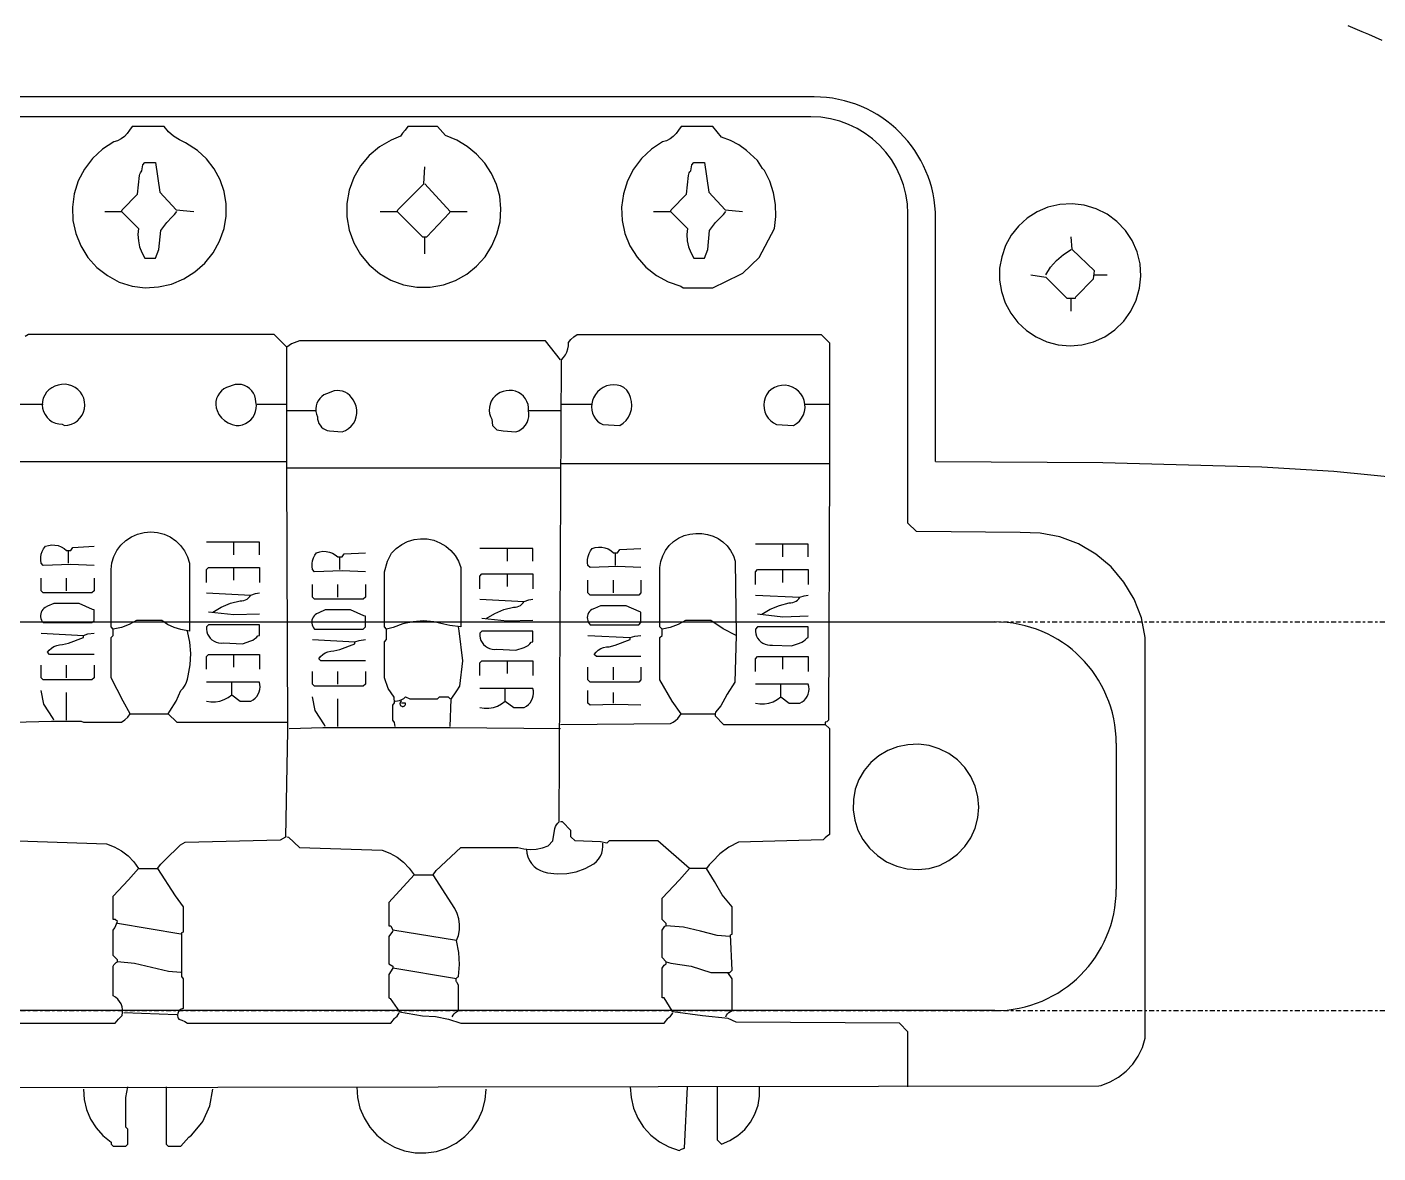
# Model space of a CAD drawing. Extents: x -68 to 722, y 3924 to 4942.
# Drawn here: x 135.1 to 190.8, y 4046 to 4092.4 of the extents above; entities that cross this region are included whole.
import ezdxf

# ---------------------------------------------------------------- set-up
doc = ezdxf.new("R2010")
doc.units = 0
doc.linetypes.add('$CONSTRUCTION', pattern=[0.3, 0.2, -0.05, 0, -0.05])
doc.layers.get('0').update_dxf_attribs({"linetype": 'CONTINUOUS'})
doc.layers.add('$CONSTRUCTION', color=254, linetype='$CONSTRUCTION')
doc.layers.add('Cavities', color=7, linetype='CONTINUOUS')

# ---------------------------------------------------------------- blocks, each defined once
blk = doc.blocks.new('*G0')
at = {"layer": 'Cavities', "color": 7, "linetype": 'CONTINUOUS'}
for p, q in [((103.993526, 4067.866978), (174.974624, 4067.866978)), ((98.993526, 4056.854237), (98.993526, 4062.866978)), ((179.974624, 4062.866978), (179.974624, 4056.854237)), ((174.974624, 4051.854237), (103.993526, 4051.854237))]:
    blk.add_line(p, q, dxfattribs=at)
for centre, start, end in [((103.993526, 4062.866978), 90, 180), ((174.974624, 4062.866978), 0, 90), ((103.993526, 4056.854237), 180, 270), ((174.974624, 4056.854237), -90, 0)]:
    blk.add_arc(centre, 5, start, end, dxfattribs=at)
blk = doc.blocks.new('*C1')
at = {"layer": 'Cavities', "color": 7, "linetype": 'CONTINUOUS'}
blk.add_lwpolyline([(190.935729, 4091.818814), (190.659564, 4091.936277), (190.382611, 4092.054522), (190.10408, 4092.174332), (189.823184, 4092.296488), (189.539132, 4092.421773)], dxfattribs=at)

msp = doc.modelspace()

# ---------------------------------------------------------------- linework, layer by layer
at = {"layer": '$CONSTRUCTION'}
for p, q in [((61.839016, 4067.866978), (321.378693, 4067.866978)), ((61.839016, 4051.854237), (321.378693, 4051.854237))]:
    msp.add_line(p, q, dxfattribs=at)
at = {"color": 7, "linetype": 'CONTINUOUS'}
for p, q in [((167.530796, 4089.490158), (101.53343, 4089.490158)), ((167.395662, 4088.672824), (101.59547, 4088.672824)), ((140.747033, 4088.26771), (139.437263, 4088.26771)), ((152.011059, 4088.26771), (150.788607, 4088.26771)), ((163.362403, 4088.26771), (162.052633, 4088.26771)), ((152.534967, 4084.775003), (153.233512, 4084.775003)), ((171.395662, 4071.939303), (171.395662, 4084.672824)), ((172.530796, 4074.471516), (172.530796, 4084.490158)), ((151.487151, 4083.028649), (151.487151, 4083.727191)), ((179.079649, 4082.155472), (179.603557, 4082.155472)), ((178.11915, 4080.671072), (178.11915, 4081.194978)), ((134.547453, 4076.829093), (135.769905, 4076.829093)), ((144.589026, 4076.829093), (145.811479, 4076.829093)), ((145.811479, 4076.56714), (147.033931, 4076.56714)), ((155.765734, 4076.56714), (157.075505, 4076.56714)), ((157.075505, 4076.829093), (158.385275, 4076.829093)), ((167.117078, 4076.829093), (168.164895, 4076.829093)), ((134.547453, 4074.471516), (145.811479, 4074.471516)), ((145.811479, 4074.209563), (157.075505, 4074.209563)), ((157.075505, 4074.384198), (168.164895, 4074.384198)), ((172.530796, 4074.471516), (179.428397, 4074.428381)), ((179.428397, 4074.428381), (185.98048, 4074.250165)), ((185.98048, 4074.250165), (188.944491, 4074.080856)), ((188.944491, 4074.080856), (196.635288, 4073.286702)), ((171.744934, 4071.590032), (171.395662, 4071.939303)), ((176.022644, 4071.547246), (171.744934, 4071.590032)), ((176.845167, 4071.526421), (176.022644, 4071.547246)), ((177.652598, 4071.3682), (176.845167, 4071.526421)), ((143.628528, 4070.629538), (143.628528, 4071.153444)), ((154.892554, 4070.367584), (154.892554, 4070.891491)), ((166.243898, 4070.54222), (166.243898, 4071.066126)), ((178.422148, 4071.077048), (177.652598, 4071.3682)), ((179.132101, 4070.661183), (178.422148, 4071.077048)), ((136.817722, 4070.280267), (136.817722, 4070.804173)), ((147.99443, 4070.018314), (147.99443, 4070.54222)), ((159.345774, 4070.192949), (159.345774, 4070.716855)), ((179.76242, 4070.132341), (179.132101, 4070.661183)), ((143.628528, 4069.581725), (143.628528, 4070.105631)), ((154.892554, 4069.319772), (154.892554, 4069.843678)), ((166.243898, 4069.494408), (166.243898, 4070.018314)), ((180.295316, 4069.505447), (179.76242, 4070.132341)), ((136.730404, 4069.145137), (136.730404, 4069.669043)), ((147.907112, 4068.883184), (147.907112, 4069.40709)), ((159.258456, 4069.057819), (159.258456, 4069.581725)), ((180.715751, 4068.798193), (180.295316, 4069.505447)), ((181.011858, 4068.030538), (180.715751, 4068.798193)), ((181.175281, 4067.224148), (181.011858, 4068.030538)), ((181.175281, 4050.721105), (181.175281, 4067.224148)), ((143.628528, 4066.0017), (143.628528, 4066.525606)), ((166.243898, 4065.914382), (166.243898, 4066.438289)), ((136.730404, 4065.565112), (136.730404, 4066.089018)), ((154.892554, 4065.739747), (154.892554, 4066.263653)), ((159.258456, 4065.477794), (159.258456, 4066.0017)), ((147.907112, 4065.303159), (147.907112, 4065.827065)), ((136.730404, 4063.818758), (136.730404, 4064.953888)), ((159.258456, 4064.517299), (159.258456, 4064.953888)), ((147.907112, 4063.556805), (147.907112, 4064.691935)), ((141.445577, 4054.999672), (138.826036, 4055.43626)), ((152.796921, 4054.737718), (150.17738, 4055.174307)), ((152.796921, 4053.166), (150.17738, 4053.602589)), ((141.270941, 4051.681599), (139.087991, 4051.768917)), ((180.881944, 4049.981377), (181.05644, 4050.340206)), ((181.05644, 4050.340206), (181.175281, 4050.721105)), ((180.655721, 4049.652696), (180.881944, 4049.981377)), ((180.069521, 4049.114536), (180.382866, 4049.361564)), ((180.382866, 4049.361564), (180.655721, 4049.652696)), ((126.164922, 4048.669139), (179.253848, 4048.755933)), ((179.253848, 4048.755933), (179.350335, 4048.77392)), ((179.350335, 4048.77392), (179.722741, 4048.917174)), ((179.722741, 4048.917174), (180.069521, 4049.114536))]:
    msp.add_line(p, q, dxfattribs=at)
for points in [[(139.437263, 4088.26771), (139.328115, 4088.114904), (139.230591, 4087.980025), (139.113293, 4087.861936), (138.979072, 4087.763508), (138.831187, 4087.68713), (138.67323, 4087.634657), (138.208643, 4087.335002), (137.802567, 4086.959855), (137.467122, 4086.520413), (137.21232, 4086.029793), (137.045767, 4085.502638), (136.972435, 4084.954683), (136.994511, 4084.402284), (137.111338, 4083.861929), (137.319428, 4083.349746), (137.612569, 4082.881024), (137.982013, 4082.469752), (138.416732, 4082.128207), (138.90375, 4081.866583), (139.428531, 4081.692688), (139.972104, 4081.631283), (140.51829, 4081.661678), (141.051694, 4081.783018), (141.557281, 4081.991881), (142.020802, 4082.282381), (142.429192, 4082.646331), (142.770941, 4083.073472), (143.036415, 4083.551765), (143.218133, 4084.06773), (143.302406, 4084.573653), (143.302725, 4085.086546), (143.219081, 4085.592574), (143.05373, 4086.078083), (142.811134, 4086.529977), (142.497838, 4086.936063), (142.122292, 4087.285386), (141.637677, 4087.604096), (141.379286, 4087.716533), (141.141093, 4087.867104), (140.928681, 4088.052277), (140.747033, 4088.26771)], [(150.788607, 4088.26771), (150.679459, 4088.114904), (150.572649, 4088.00186), (150.482994, 4087.874781), (150.107526, 4087.708877), (149.627091, 4087.432106), (149.201966, 4087.076173), (148.845049, 4086.651874), (148.567166, 4086.172083), (148.376748, 4085.651353), (148.279571, 4085.105482), (148.278583, 4084.55103), (148.373815, 4084.004817), (148.562376, 4083.483412), (148.838547, 4083.002633), (149.193951, 4082.577066), (149.617804, 4082.21962), (150.09725, 4081.941139), (150.617743, 4081.75007), (151.163494, 4081.652212), (151.717947, 4081.650531), (152.264281, 4081.745079), (152.758452, 4081.92661), (153.216522, 4082.186089), (153.626294, 4082.51661), (153.976859, 4082.909371), (154.258883, 4083.353915), (154.464856, 4083.838406), (154.589295, 4084.349944), (154.628886, 4084.874909), (154.582575, 4085.399324), (154.444517, 4085.882683), (154.235357, 4086.339792), (153.959849, 4086.760258), (153.624256, 4087.134523), (153.236209, 4087.454079), (152.804527, 4087.71166), (152.339026, 4087.901413), (152.011059, 4088.26771)], [(162.052633, 4088.26771), (161.943485, 4088.114904), (161.845961, 4087.980025), (161.728663, 4087.861936), (161.594442, 4087.763508), (161.446557, 4087.68713), (161.2886, 4087.634657), (160.826346, 4087.33358), (160.422555, 4086.95771), (160.089184, 4086.518177), (159.836104, 4086.027998), (159.670811, 4085.501688), (159.598198, 4084.954831), (159.620417, 4084.403623), (159.736808, 4083.864385), (159.943926, 4083.353086), (160.235637, 4082.884866), (160.603303, 4082.473591), (161.036036, 4082.13144), (161.521023, 4081.868544), (162.043901, 4081.692688), (162.139951, 4081.631566), (163.362403, 4081.631566), (164.488806, 4082.172936), (164.593587, 4082.225326), (165.26157, 4082.875843), (165.894626, 4084.076461), (165.952563, 4084.566436), (165.939026, 4085.059639), (165.854299, 4085.545698), (165.700166, 4086.014393), (165.479865, 4086.455868), (165.405645, 4086.53882), (165.196082, 4086.870627), (164.737662, 4087.285386), (164.423772, 4087.517144), (164.079295, 4087.700376), (163.711675, 4087.831122), (163.362403, 4088.26771)], [(139.000672, 4084.775003), (139.022502, 4084.840491), (139.656082, 4085.478347), (139.738161, 4086.255474), (139.751942, 4086.30799), (139.772896, 4086.358078), (139.800615, 4086.404762), (139.83456, 4086.447137), (139.873853, 4086.695992), (139.961171, 4086.78331), (140.397761, 4086.78331), (140.572397, 4085.560862), (141.249286, 4084.843023), (141.969486, 4084.775003)], [(150.352016, 4084.775003), (150.373846, 4084.840491), (151.44419, 4085.915546), (151.487151, 4086.608674)], [(161.616042, 4084.775003), (161.637872, 4084.840491), (162.271452, 4085.478347), (162.353531, 4086.255474), (162.367312, 4086.30799), (162.388266, 4086.358078), (162.415985, 4086.404762), (162.44993, 4086.447137), (162.489223, 4086.695992), (162.576541, 4086.78331), (163.013131, 4086.78331), (163.187767, 4085.560862), (163.864656, 4084.843023), (164.584856, 4084.775003)], [(149.653472, 4084.775003), (150.352016, 4084.775003), (151.399833, 4083.727191), (151.574469, 4083.727191), (152.513138, 4084.709515), (152.534967, 4084.775003), (151.487151, 4085.910133)], [(138.302128, 4084.775003), (139.000672, 4084.775003), (139.699217, 4084.076461), (139.674597, 4083.8216), (139.689285, 4083.565973), (139.742935, 4083.315609), (139.834281, 4083.076409), (139.961171, 4082.854014), (140.397761, 4082.854014), (140.529262, 4083.208087), (140.611341, 4083.985214), (140.856181, 4084.316585), (141.074476, 4084.534879), (141.182645, 4084.646811), (141.270941, 4084.775003)], [(160.917498, 4084.775003), (161.616042, 4084.775003), (162.314587, 4084.076461), (162.289967, 4083.8216), (162.304655, 4083.565973), (162.358305, 4083.315609), (162.449651, 4083.076409), (162.576541, 4082.854014), (163.013131, 4082.854014), (163.144632, 4083.208087), (163.226711, 4083.985214), (163.471551, 4084.316585), (163.689846, 4084.534879), (163.798015, 4084.646811), (163.886311, 4084.775003)], [(178.555741, 4079.273989), (179.04584, 4079.401624), (179.506643, 4079.611738), (179.924387, 4079.898056), (180.286594, 4080.252024), (180.582445, 4080.66307), (180.803103, 4081.118917), (180.941978, 4081.605949), (180.994921, 4082.109619), (180.960351, 4082.614883), (180.8393, 4083.106648), (180.635385, 4083.570227), (180.354696, 4083.991772), (180.005617, 4084.358693), (179.598574, 4084.66003), (179.145726, 4084.886782), (178.660599, 4085.032176), (178.157682, 4085.09187), (177.651999, 4085.064081), (177.158652, 4084.949638), (176.714348, 4084.757677), (176.307665, 4084.495258), (175.949678, 4084.169528), (175.650137, 4083.789357), (175.4172, 4083.3651), (175.257209, 4082.90831), (175.174523, 4082.431428), (175.171394, 4081.947441), (175.247905, 4081.469529), (175.401975, 4081.010708), (175.629406, 4080.583474), (175.924005, 4080.199462), (176.27775, 4079.869129), (176.681005, 4079.601473), (177.122789, 4079.403782), (177.591071, 4079.28144), (178.073097, 4079.237779), (178.555741, 4079.273989)], [(176.460108, 4082.155472), (177.071334, 4082.068155), (177.944514, 4081.194978), (178.293786, 4081.194978), (178.315616, 4081.260466), (179.044721, 4081.9983), (179.079649, 4082.330108), (178.161587, 4083.210357), (178.11915, 4083.727191)], [(177.071334, 4082.155472), (177.273618, 4082.471607), (177.519209, 4082.755411), (177.803015, 4083.001001), (178.11915, 4083.203284)], [(134.722089, 4058.84165), (138.381326, 4058.719929), (138.699341, 4058.600077), (138.996279, 4058.434772), (139.265687, 4058.227607), (139.501709, 4057.983085), (139.699217, 4057.70652), (140.485079, 4057.70652), (140.613421, 4057.881984), (140.768863, 4058.033961), (141.423748, 4058.688844), (141.621174, 4058.798951), (145.548564, 4058.884348), (145.76782, 4059.017158), (145.854265, 4063.381296), (145.811479, 4074.209563), (145.811479, 4074.471516), (145.811479, 4079.186671), (145.287571, 4079.710577), (135.158679, 4079.710577), (135.024601, 4079.620202)], [(145.811479, 4059.016285), (145.880897, 4058.994805), (146.335387, 4058.579697), (149.732146, 4058.458674), (150.050156, 4058.33845), (150.347108, 4058.172909), (150.616587, 4057.965629), (150.852772, 4057.721087), (151.050561, 4057.444567), (151.836423, 4057.444567), (151.964765, 4057.620031), (152.120207, 4057.772008), (152.163866, 4057.815667), (152.971557, 4058.579697), (155.329144, 4058.579697), (155.576425, 4058.518762), (155.829966, 4058.494728), (156.084291, 4058.508113), (156.333908, 4058.558629), (156.573426, 4058.645185), (156.771114, 4058.848723), (156.850224, 4059.360317), (156.878483, 4059.43765), (156.918939, 4059.509359), (156.970518, 4059.573535), (157.031846, 4059.628469), (157.119077, 4078.660669), (157.210778, 4078.755698), (157.286964, 4078.863566), (157.345861, 4078.981764), (157.386099, 4079.107544), (157.406743, 4079.23798), (157.407313, 4079.370038), (157.513975, 4079.4996), (157.636952, 4079.613792), (157.774049, 4079.710577), (167.815623, 4079.710577), (168.164895, 4079.361306), (168.164895, 4074.384198), (168.121236, 4063.819107), (168.055747, 4063.75327), (167.990259, 4063.73144), (167.990259, 4063.644123), (168.164895, 4063.469487), (168.164895, 4059.103603), (168.068819, 4059.041385), (167.980742, 4058.968281), (167.901893, 4058.885309), (164.411267, 4058.799039), (164.010115, 4058.591638), (163.649764, 4058.319451), (163.340574, 4057.990302), (163.209929, 4057.857366), (163.100449, 4057.70652), (162.401905, 4057.70652), (161.092134, 4058.84165), (159.08382, 4058.84165), (158.996502, 4058.754332), (158.731491, 4058.801571), (157.686731, 4058.84165), (157.512095, 4059.016285), (157.512095, 4059.278238), (157.162823, 4059.627509), (157.075505, 4059.627509)], [(157.075505, 4078.662765), (156.464279, 4079.448624), (146.335387, 4079.448624), (145.999213, 4079.322013), (145.811479, 4079.186671)], [(136.643086, 4075.955916), (136.788245, 4075.969622), (136.928921, 4076.007958), (137.060964, 4076.069796), (137.180481, 4076.153311), (137.283948, 4076.256042), (137.368316, 4076.374959), (137.431096, 4076.506556), (137.470437, 4076.646953), (137.485179, 4076.79201), (137.474888, 4076.937452), (137.439866, 4077.078988), (137.381148, 4077.212447), (137.300463, 4077.333893), (137.200191, 4077.439745), (137.083289, 4077.526882), (136.953202, 4077.592736), (136.813768, 4077.635364), (136.669096, 4077.65351), (136.523452, 4077.646639), (136.381132, 4077.614953), (136.246098, 4077.575437), (136.119931, 4077.513167), (136.006432, 4077.430019), (135.909021, 4077.328497), (135.830632, 4077.211661), (135.773627, 4077.08303), (135.739723, 4076.94648), (135.729943, 4076.806124), (135.744579, 4076.666191), (135.783192, 4076.530896), (135.844618, 4076.404317), (135.927007, 4076.290266), (136.027876, 4076.192179), (136.144187, 4076.113012), (136.272434, 4076.05515), (136.408756, 4076.020335), (136.549044, 4076.009617), (136.643086, 4075.955916)], [(143.715846, 4075.955916), (143.848902, 4075.960059), (143.979397, 4075.986363), (144.103666, 4076.034092), (144.218219, 4076.101904), (144.319839, 4076.187894), (144.405671, 4076.289647), (144.473304, 4076.404306), (144.520838, 4076.528649), (144.54694, 4076.659184), (144.550874, 4076.792245), (144.532532, 4076.924095), (144.520739, 4077.049558), (144.487591, 4077.171137), (144.43407, 4077.285223), (144.361765, 4077.388433), (144.272821, 4077.477703), (144.169877, 4077.550386), (144.055987, 4077.604324), (143.93453, 4077.637918), (143.809111, 4077.650171), (143.683449, 4077.640719), (143.561273, 4077.609843), (143.446208, 4077.558458), (143.325631, 4077.519277), (143.213572, 4077.459974), (143.113359, 4077.382311), (143.02797, 4077.288595), (142.95994, 4077.181609), (142.91129, 4077.064532), (142.883465, 4076.94084), (142.877291, 4076.814207), (142.892953, 4076.688395), (142.929984, 4076.56714), (143.011334, 4076.414497), (143.117068, 4076.277609), (143.244208, 4076.160334), (143.389171, 4076.065975), (143.547874, 4075.99719), (143.715846, 4075.955916)], [(159.52041, 4075.955916), (159.660198, 4076.049361), (159.781678, 4076.165617), (159.881173, 4076.301166), (159.955671, 4076.451906), (160.00292, 4076.613276), (160.021488, 4076.780392), (160.010815, 4076.948198), (159.971223, 4077.111614), (159.90391, 4077.265697), (159.810913, 4077.405784), (159.695046, 4077.527635), (159.559228, 4077.585479), (159.415829, 4077.620541), (159.268643, 4077.631891), (159.121564, 4077.619231), (158.978482, 4077.582894), (158.843185, 4077.523842), (158.71925, 4077.443638), (158.609957, 4077.344404), (158.518197, 4077.228764), (158.446398, 4077.099778), (158.396336, 4076.979354), (158.366236, 4076.85246), (158.356877, 4076.72238), (158.368502, 4076.592484), (158.400809, 4076.466134), (158.452962, 4076.3466), (158.523611, 4076.236978), (158.610927, 4076.140107), (158.712649, 4076.058492), (158.826144, 4075.994249), (159.52041, 4075.955916)], [(166.680488, 4075.955916), (166.809718, 4076.036457), (166.923065, 4076.138141), (167.017109, 4076.257902), (167.089016, 4076.392128), (167.136615, 4076.53677), (167.158472, 4076.687466), (167.153928, 4076.839671), (167.123118, 4076.988794), (167.066973, 4077.130338), (166.987186, 4077.260034), (166.886164, 4077.373971), (166.766952, 4077.468711), (166.633147, 4077.541398), (166.488784, 4077.589838), (166.338218, 4077.612573), (166.185988, 4077.608914), (166.036687, 4077.578974), (165.894818, 4077.523655), (165.764659, 4077.444625), (165.650136, 4077.344268), (165.567925, 4077.223245), (165.507126, 4077.090171), (165.469454, 4076.948799), (165.455971, 4076.803117), (165.467058, 4076.657233), (165.502402, 4076.515261), (165.561006, 4076.381206), (165.641217, 4076.258849), (165.740773, 4076.15164), (165.856866, 4076.062603), (165.986223, 4075.994249), (166.680488, 4075.955916)], [(148.081748, 4075.693963), (148.219046, 4075.748501), (148.344968, 4075.82576), (148.455788, 4075.923453), (148.548229, 4076.038691), (148.619556, 4076.168064), (148.667659, 4076.307747), (148.691115, 4076.453606), (148.689229, 4076.601327), (148.662059, 4076.74654), (148.610407, 4076.884949), (148.535801, 4077.01246), (148.475116, 4077.109823), (148.399447, 4077.196058), (148.310798, 4077.268883), (148.211514, 4077.326372), (148.104223, 4077.367002), (147.991764, 4077.3897), (147.877113, 4077.393863), (147.763303, 4077.379382), (147.653348, 4077.346641), (147.550156, 4077.296505), (147.440353, 4077.263704), (147.337401, 4077.213373), (147.244075, 4077.146869), (147.162892, 4077.065988), (147.096044, 4076.972909), (147.045331, 4076.870144), (147.012124, 4076.760464), (146.997316, 4076.646829), (147.001308, 4076.532302), (147.023991, 4076.419973), (147.064755, 4076.312871), (147.071041, 4076.220199), (147.092015, 4076.129713), (147.127141, 4076.043726), (147.175521, 4075.964435), (147.235919, 4075.893867), (147.30679, 4075.833826), (147.386324, 4075.785847), (147.472488, 4075.751155), (147.563079, 4075.730637), (148.081748, 4075.693963)], [(155.241826, 4075.693963), (155.358428, 4075.73768), (155.466084, 4075.800269), (155.561764, 4075.879971), (155.642778, 4075.974542), (155.706847, 4076.081323), (155.752169, 4076.19731), (155.777468, 4076.319241), (155.782032, 4076.443684), (155.765734, 4076.56714), (155.765106, 4076.696991), (155.742809, 4076.824914), (155.699471, 4076.947321), (155.636307, 4077.060775), (155.55509, 4077.162093), (155.458099, 4077.248432), (155.348056, 4077.317368), (155.228049, 4077.366967), (155.101447, 4077.395837), (154.971801, 4077.403168), (154.842751, 4077.388754), (154.717918, 4077.352999), (154.596461, 4077.308405), (154.484051, 4077.24434), (154.383784, 4077.162567), (154.298419, 4077.065338), (154.23031, 4076.955332), (154.181329, 4076.835577), (154.152828, 4076.709371), (154.14559, 4076.580189), (154.159814, 4076.451589), (154.19511, 4076.327112), (154.250505, 4076.210186), (154.281328, 4075.955916), (154.455964, 4075.781281), (154.723157, 4075.730637), (155.241826, 4075.693963)], [(139.349945, 4064.080711), (139.070527, 4064.595885), (138.564082, 4065.565112), (138.564082, 4067.224148), (138.6514, 4067.311465), (138.6514, 4067.573418), (138.564082, 4067.660736), (138.564082, 4070.018314), (138.60025, 4070.293162), (138.682365, 4070.55794), (138.808063, 4070.805023), (138.973724, 4071.027299), (139.174581, 4071.218367), (139.404849, 4071.372726), (139.657899, 4071.485934), (139.926446, 4071.55473), (140.202759, 4071.577133), (140.478882, 4071.5525), (140.746865, 4071.481538), (140.998993, 4071.366291), (141.228007, 4071.210078), (141.427314, 4071.017394), (141.591176, 4070.793789), (141.714875, 4070.545699), (141.794849, 4070.280267), (141.794849, 4067.486101), (141.436846, 4067.547223), (141.158304, 4067.629021), (140.896909, 4067.755312), (140.659715, 4067.922689), (139.611899, 4067.922689), (139.312505, 4067.753701), (138.98941, 4067.636213), (138.6514, 4067.573418)], [(162.052633, 4064.080711), (161.685897, 4064.595885), (161.179452, 4065.477794), (161.179452, 4067.224148), (161.26677, 4067.311465), (161.26677, 4067.573418), (161.179452, 4067.660736), (161.179452, 4070.105631), (161.214886, 4070.35249), (161.291166, 4070.589927), (161.406136, 4070.811234), (161.556549, 4071.010158), (161.738155, 4071.181081), (161.945823, 4071.319172), (162.173686, 4071.42053), (162.415307, 4071.482293), (162.663859, 4071.502714), (162.902358, 4071.505715), (163.138416, 4071.471552), (163.366278, 4071.401057), (163.580388, 4071.29595), (163.775526, 4071.158794), (163.946933, 4070.992932), (164.09043, 4070.802409), (164.202518, 4070.59187), (164.280465, 4070.366449), (164.322901, 4067.311465), (164.261779, 4065.381745), (163.9518, 4064.8884), (163.851384, 4064.709398), (163.685918, 4064.411309), (163.471551, 4064.146199), (163.449721, 4064.080711)], [(137.865538, 4070.192949), (136.908358, 4070.232679), (135.769905, 4070.192949), (135.682587, 4070.280267), (135.667362, 4070.403217), (135.670343, 4070.527071), (135.691467, 4070.649147), (135.730276, 4070.766802), (135.78593, 4070.877487), (135.857223, 4070.978808), (135.98569, 4071.01872), (136.11899, 4071.036828), (136.253448, 4071.032634), (136.38536, 4071.006251), (136.511089, 4070.958409), (136.62717, 4070.890425), (136.730404, 4070.804173), (136.90504, 4070.804173), (136.996724, 4070.935586), (137.865538, 4070.978808)], [(144.676344, 4070.629538), (144.676344, 4071.153444), (142.493394, 4071.153444)], [(150.264698, 4063.556805), (150.238503, 4063.722708), (150.17738, 4063.818758), (150.17738, 4064.429982), (150.247235, 4064.526031), (150.229771, 4064.761789), (149.985281, 4065.119791), (149.828108, 4065.565112), (149.828108, 4067.049512), (149.915426, 4067.13683), (149.915426, 4067.573418), (149.828108, 4067.660736), (149.828108, 4069.930996), (149.949044, 4070.360861), (150.12499, 4070.699392), (150.316675, 4070.895505), (150.538304, 4071.057011), (150.783706, 4071.179411), (151.046046, 4071.259296), (151.318018, 4071.294441), (151.592048, 4071.283868), (151.860503, 4071.227872), (152.115908, 4071.128011), (152.351149, 4070.987067), (152.559676, 4070.808964), (152.73568, 4070.598664), (152.874261, 4070.362023), (152.971557, 4070.105631), (152.971557, 4067.660736), (152.527283, 4067.717231), (152.280697, 4067.778877), (151.861855, 4067.872905), (151.433793, 4067.905043), (151.005607, 4067.874606), (150.586394, 4067.782242), (150.185064, 4067.629913), (149.915426, 4067.573418)], [(155.94037, 4070.367584), (155.94037, 4070.891491), (153.75742, 4070.891491)], [(160.39359, 4070.105631), (159.43641, 4070.145361), (158.297957, 4070.105631), (158.210639, 4070.192949), (158.195414, 4070.3159), (158.198395, 4070.439754), (158.219519, 4070.561829), (158.258328, 4070.679484), (158.313982, 4070.79017), (158.385275, 4070.891491), (158.513742, 4070.931403), (158.647042, 4070.949511), (158.7815, 4070.945316), (158.913412, 4070.918934), (159.039141, 4070.871091), (159.155222, 4070.803107), (159.258456, 4070.716855), (159.433092, 4070.716855), (159.524776, 4070.848268), (160.39359, 4070.891491)], [(167.291715, 4070.54222), (167.291715, 4071.066126), (165.108764, 4071.066126)], [(149.042246, 4069.930996), (148.085066, 4069.970726), (146.946613, 4069.930996), (146.859295, 4070.018314), (146.84407, 4070.141264), (146.847051, 4070.265118), (146.868175, 4070.387194), (146.906984, 4070.504848), (146.962638, 4070.615534), (147.033931, 4070.716855), (147.162398, 4070.756767), (147.295698, 4070.774875), (147.430156, 4070.770681), (147.562068, 4070.744298), (147.687797, 4070.696456), (147.803878, 4070.628472), (147.907112, 4070.54222), (148.081748, 4070.54222), (148.173432, 4070.673633), (149.042246, 4070.716855)], [(142.493394, 4069.494408), (142.493394, 4070.018314), (142.580712, 4070.105631), (144.676344, 4070.105631), (144.676344, 4069.494408)], [(153.75742, 4069.232455), (153.75742, 4069.756361), (153.844738, 4069.843678), (155.94037, 4069.843678), (155.94037, 4069.232455)], [(165.108764, 4069.40709), (165.108764, 4069.930996), (165.196082, 4070.018314), (167.291715, 4070.018314), (167.291715, 4069.40709)], [(137.865538, 4069.669043), (137.865538, 4069.145137), (137.77822, 4069.057819), (135.769905, 4069.057819), (135.682587, 4069.145137), (135.682587, 4069.669043)], [(149.042246, 4069.40709), (149.042246, 4068.883184), (148.954928, 4068.795866), (146.946613, 4068.795866), (146.859295, 4068.883184), (146.859295, 4069.40709)], [(160.39359, 4069.581725), (160.39359, 4069.057819), (160.306272, 4068.970501), (158.297957, 4068.970501), (158.210639, 4069.057819), (158.210639, 4069.581725)], [(137.77822, 4067.835372), (137.865538, 4067.922689), (137.865538, 4068.359278), (137.80005, 4068.381107), (137.254312, 4068.621231), (136.206495, 4068.621231), (135.953273, 4068.507718), (135.848492, 4068.464059), (135.795875, 4068.42461), (135.750245, 4068.377254), (135.712775, 4068.32321), (135.684432, 4068.263869), (135.665944, 4068.200759), (135.657787, 4068.135505), (135.660171, 4068.069785), (135.673036, 4068.005293), (135.696049, 4067.943689), (135.728618, 4067.886558), (135.769905, 4067.835372), (137.77822, 4067.835372)], [(142.493394, 4069.057819), (144.327072, 4068.970501), (144.51044, 4069.031624), (144.676344, 4069.057819)], [(142.755348, 4068.27196), (143.107703, 4068.478908), (143.485679, 4068.6342), (143.88175, 4068.734744), (143.957444, 4068.735755), (144.032038, 4068.748653), (144.103676, 4068.773115), (144.17058, 4068.808534), (144.231083, 4068.85403), (144.283684, 4068.90847), (144.327072, 4068.970501)], [(153.75742, 4068.795866), (155.591098, 4068.708548), (155.774466, 4068.769671), (155.94037, 4068.795866)], [(154.019374, 4068.010007), (154.371729, 4068.216955), (154.749705, 4068.372247), (155.145776, 4068.472791), (155.22147, 4068.473802), (155.296064, 4068.4867), (155.367702, 4068.511162), (155.434606, 4068.546581), (155.495109, 4068.592077), (155.54771, 4068.646517), (155.591098, 4068.708548)], [(165.108764, 4068.970501), (166.942442, 4068.883184), (167.12581, 4068.944306), (167.291715, 4068.970501)], [(165.370718, 4068.184642), (165.723073, 4068.39159), (166.101049, 4068.546882), (166.49712, 4068.647426), (166.572814, 4068.648438), (166.647408, 4068.661335), (166.719047, 4068.685798), (166.78595, 4068.721217), (166.846453, 4068.766712), (166.899054, 4068.821152), (166.942442, 4068.883184)], [(144.676344, 4068.184642), (143.625468, 4068.154852), (142.580712, 4068.27196)], [(148.954928, 4067.573418), (149.042246, 4067.660736), (149.042246, 4068.097325), (148.976758, 4068.119154), (148.43102, 4068.359278), (147.383203, 4068.359278), (147.129981, 4068.245765), (147.0252, 4068.202106), (146.972583, 4068.162657), (146.926953, 4068.115301), (146.889483, 4068.061257), (146.86114, 4068.001916), (146.842652, 4067.938806), (146.834495, 4067.873551), (146.836879, 4067.807832), (146.849744, 4067.74334), (146.872757, 4067.681736), (146.905326, 4067.624605), (146.946613, 4067.573418), (148.954928, 4067.573418)], [(160.306272, 4067.748054), (160.39359, 4067.835372), (160.39359, 4068.27196), (160.328102, 4068.293789), (159.782364, 4068.533913), (158.734547, 4068.533913), (158.481325, 4068.4204), (158.376544, 4068.376741), (158.323927, 4068.337292), (158.278297, 4068.289937), (158.240827, 4068.235892), (158.212484, 4068.176551), (158.193996, 4068.113441), (158.185839, 4068.048187), (158.188223, 4067.982468), (158.201088, 4067.917976), (158.224101, 4067.856371), (158.25667, 4067.799241), (158.297957, 4067.748054), (160.306272, 4067.748054)], [(167.291715, 4068.097325), (166.240838, 4068.067534), (165.196082, 4068.184642)], [(143.9778, 4066.962195), (144.319388, 4067.080336), (144.403572, 4067.115049), (144.481413, 4067.162299), (144.551061, 4067.22096), (144.610856, 4067.289636), (144.676344, 4067.311465), (144.676344, 4067.748054), (142.580712, 4067.748054), (142.493394, 4067.660736), (142.493085, 4067.56014), (142.509202, 4067.460842), (142.541315, 4067.365508), (142.58856, 4067.276695), (142.64967, 4067.196787), (142.723006, 4067.127927), (142.8066, 4067.071963), (142.898208, 4067.030397), (142.995374, 4067.004344), (143.095489, 4066.994503), (143.195867, 4067.001138), (143.9778, 4066.962195)], [(152.534967, 4063.556805), (152.578364, 4064.688617), (152.814385, 4065.032474), (152.928248, 4065.21977), (153.058875, 4066.263653), (152.910435, 4067.494833), (152.884239, 4067.660736)], [(155.94037, 4067.922689), (154.889494, 4067.892899), (153.844738, 4068.010007)], [(164.322901, 4067.311465), (163.777147, 4067.579627), (163.275085, 4067.922689), (162.227269, 4067.922689), (161.927875, 4067.753701), (161.60478, 4067.636213), (161.26677, 4067.573418)], [(166.59317, 4066.874877), (166.934758, 4066.993018), (167.018942, 4067.027732), (167.096783, 4067.074981), (167.166431, 4067.133642), (167.226226, 4067.202318), (167.291715, 4067.224148), (167.291715, 4067.660736), (165.196082, 4067.660736), (165.108764, 4067.573418), (165.108455, 4067.472822), (165.124573, 4067.373524), (165.156685, 4067.27819), (165.20393, 4067.189378), (165.26504, 4067.109469), (165.338376, 4067.040609), (165.42197, 4066.984646), (165.513578, 4066.94308), (165.610744, 4066.917027), (165.710859, 4066.907186), (165.811237, 4066.913821), (166.59317, 4066.874877)], [(135.682587, 4067.398783), (137.428948, 4067.311465), (137.611268, 4067.36796), (137.865538, 4067.398783)], [(137.865538, 4066.525606), (136.031859, 4066.525606), (135.944541, 4066.612924), (136.019939, 4066.70755), (136.110188, 4066.788135), (136.212714, 4066.85238), (136.324591, 4066.898452), (136.442626, 4066.925035), (136.563452, 4066.931372), (136.810038, 4066.993018), (137.428948, 4067.224148), (137.428948, 4067.311465)], [(140.921669, 4064.080711), (140.987158, 4064.189858), (141.2487, 4064.598122), (141.445577, 4065.041206), (141.540667, 4065.140505), (141.619169, 4065.253375), (141.679176, 4065.377075), (141.719229, 4065.508597), (141.738355, 4065.644745), (141.826135, 4066.102294), (141.850361, 4066.567556), (141.810576, 4067.031747), (141.707531, 4067.486101)], [(146.859295, 4067.13683), (148.605656, 4067.049512), (148.787976, 4067.106007), (149.042246, 4067.13683)], [(149.042246, 4066.263653), (147.208567, 4066.263653), (147.121249, 4066.350971), (147.196647, 4066.445597), (147.286896, 4066.526182), (147.389422, 4066.590427), (147.501299, 4066.636499), (147.619334, 4066.663082), (147.74016, 4066.669418), (147.986746, 4066.731065), (148.605656, 4066.962195), (148.605656, 4067.049512)], [(155.241826, 4066.700242), (155.583414, 4066.818382), (155.667598, 4066.853096), (155.745439, 4066.900346), (155.815087, 4066.959007), (155.874882, 4067.027683), (155.94037, 4067.049512), (155.94037, 4067.486101), (153.844738, 4067.486101), (153.75742, 4067.398783), (153.757111, 4067.298186), (153.773228, 4067.198889), (153.805341, 4067.103555), (153.852586, 4067.014742), (153.913696, 4066.934834), (153.987032, 4066.865974), (154.070626, 4066.81001), (154.162234, 4066.768444), (154.2594, 4066.742391), (154.359515, 4066.73255), (154.459893, 4066.739185), (155.241826, 4066.700242)], [(158.210639, 4067.311465), (159.957, 4067.224148), (160.13932, 4067.280642), (160.39359, 4067.311465)], [(160.39359, 4066.438289), (158.559911, 4066.438289), (158.472593, 4066.525606), (158.547991, 4066.620232), (158.63824, 4066.700818), (158.740766, 4066.765062), (158.852643, 4066.811134), (158.970678, 4066.837717), (159.091504, 4066.844054), (159.33809, 4066.9057), (159.957, 4067.13683), (159.957, 4067.224148)], [(142.493394, 4065.914382), (142.493394, 4066.438289), (142.580712, 4066.525606), (144.676344, 4066.525606), (144.676344, 4065.914382)], [(165.108764, 4065.827065), (165.108764, 4066.350971), (165.196082, 4066.438289), (167.291715, 4066.438289), (167.291715, 4065.827065)], [(137.865538, 4066.089018), (137.865538, 4065.565112), (137.77822, 4065.477794), (135.769905, 4065.477794), (135.682587, 4065.565112), (135.682587, 4066.089018)], [(153.75742, 4065.652429), (153.75742, 4066.176336), (153.844738, 4066.263653), (155.94037, 4066.263653), (155.94037, 4065.652429)], [(160.39359, 4066.0017), (160.39359, 4065.477794), (160.306272, 4065.390476), (158.297957, 4065.390476), (158.210639, 4065.477794), (158.210639, 4066.0017)], [(143.54121, 4064.86657), (143.890482, 4064.604617), (144.327072, 4064.604617), (144.417759, 4064.655878), (144.499151, 4064.720893), (144.569183, 4064.798011), (144.626075, 4064.885275), (144.668383, 4064.980468), (144.695032, 4065.081172), (144.705347, 4065.184832), (144.699064, 4065.288813), (144.676344, 4065.390476), (142.493394, 4065.390476)], [(142.493394, 4064.604617), (142.678138, 4064.573285), (142.86552, 4064.572759), (143.050437, 4064.603053), (143.227856, 4064.663343), (143.392945, 4064.751986), (143.54121, 4064.86657), (143.54121, 4065.390476)], [(149.042246, 4065.827065), (149.042246, 4065.303159), (148.954928, 4065.215841), (146.946613, 4065.215841), (146.859295, 4065.303159), (146.859295, 4065.827065)], [(166.15658, 4064.779253), (166.505852, 4064.517299), (166.942442, 4064.517299), (167.033129, 4064.56856), (167.114521, 4064.633575), (167.184553, 4064.710694), (167.241445, 4064.797957), (167.283753, 4064.89315), (167.310402, 4064.993855), (167.320717, 4065.097514), (167.314435, 4065.201495), (167.291715, 4065.303159), (165.108764, 4065.303159)], [(165.108764, 4064.517299), (165.293508, 4064.485968), (165.48089, 4064.485441), (165.665807, 4064.515736), (165.843226, 4064.576025), (166.008315, 4064.664669), (166.15658, 4064.779253), (166.15658, 4065.303159)], [(136.206495, 4063.818758), (136.184928, 4063.887564), (135.798895, 4064.483682), (135.682587, 4065.041206)], [(147.383203, 4063.556805), (147.361636, 4063.625611), (146.975603, 4064.221729), (146.859295, 4064.779253)], [(150.264698, 4064.604617), (150.360841, 4064.611235), (150.454791, 4064.6327), (150.544268, 4064.668491), (150.627104, 4064.71774), (150.701289, 4064.779253), (150.875925, 4064.691935), (152.011059, 4064.691935), (152.098377, 4064.779253), (152.447649, 4064.779253), (152.534967, 4064.691935)], [(154.805236, 4064.604617), (155.154508, 4064.342664), (155.591098, 4064.342664), (155.681785, 4064.393925), (155.763177, 4064.45894), (155.833209, 4064.536058), (155.890101, 4064.623322), (155.932409, 4064.718515), (155.959058, 4064.819219), (155.969373, 4064.922878), (155.96309, 4065.02686), (155.94037, 4065.128523), (153.75742, 4065.128523)], [(153.75742, 4064.342664), (153.942164, 4064.311332), (154.129546, 4064.310806), (154.314463, 4064.3411), (154.491882, 4064.40139), (154.656971, 4064.490033), (154.805236, 4064.604617), (154.805236, 4065.128523)], [(160.39359, 4064.429982), (159.34883, 4064.470061), (158.297957, 4064.429982), (158.210639, 4064.517299), (158.210639, 4065.041206)], [(150.526653, 4064.604617), (150.510012, 4064.593098), (150.495599, 4064.578891), (150.483842, 4064.562418), (150.47509, 4064.54417), (150.469605, 4064.52469), (150.467548, 4064.504556), (150.468983, 4064.484369), (150.473865, 4064.464729), (150.482049, 4064.446219), (150.493293, 4064.429392), (150.507261, 4064.414747), (150.523538, 4064.40272), (150.541639, 4064.393669), (150.561027, 4064.387864), (150.581124, 4064.385477), (150.601332, 4064.386578), (150.62105, 4064.391136), (150.639692, 4064.399015), (150.656702, 4064.40998), (150.671575, 4064.423705), (150.683868, 4064.439782), (150.693216, 4064.457732), (150.69934, 4064.477021), (150.702058, 4064.497076), (150.701289, 4064.517299), (150.526653, 4064.517299)], [(134.547453, 4063.73144), (136.116994, 4063.772654), (137.336915, 4063.781124), (137.428948, 4063.73144), (139.000672, 4063.73144), (139.136174, 4063.827686), (139.253698, 4063.94521), (139.349945, 4064.080711), (140.921669, 4064.080711), (141.270941, 4063.73144), (145.811479, 4063.73144)], [(157.075505, 4063.644123), (161.615257, 4063.686908), (161.723311, 4063.739279), (161.822943, 4063.806301), (161.912179, 4063.886647), (161.989251, 4063.978725), (162.052633, 4064.080711), (163.449721, 4064.080711), (163.449721, 4063.993393), (163.798993, 4063.644123), (167.990259, 4063.644123)], [(145.898797, 4063.469487), (147.293441, 4063.510439), (152.53584, 4063.513146), (157.075505, 4063.469487)], [(172.268842, 4057.70652), (172.689403, 4057.834964), (173.082169, 4058.032712), (173.435815, 4058.294062), (173.740144, 4058.611477), (173.986381, 4058.975807), (174.167426, 4059.376545), (174.278058, 4059.802137), (174.315089, 4060.240311), (174.277449, 4060.678434), (174.166226, 4061.103872), (173.984624, 4061.504358), (173.737881, 4061.868345), (173.433112, 4062.185338), (173.079103, 4062.446196), (172.686063, 4062.643398), (172.265324, 4062.771257), (171.829017, 4062.826088), (171.389724, 4062.806309), (170.968209, 4062.723131), (170.566788, 4062.569981), (170.196987, 4062.351256), (169.869422, 4062.073237), (169.593499, 4061.743906), (169.377138, 4061.372718), (169.226553, 4060.970329), (169.146066, 4060.548293), (169.137988, 4060.118727), (169.202551, 4059.693964), (169.337902, 4059.286198), (169.540154, 4058.907138), (169.812474, 4058.547131), (170.141641, 4058.23824), (170.518213, 4057.989327), (170.931389, 4057.80753), (171.369318, 4057.698064), (171.81944, 4057.664069), (172.268842, 4057.70652)], [(155.678416, 4058.492379), (155.696408, 4058.336837), (155.738297, 4058.185965), (155.80307, 4058.043412), (155.889161, 4057.912624), (155.994488, 4057.796765), (156.116504, 4057.698636), (156.252258, 4057.62061), (156.398468, 4057.564575), (156.551597, 4057.531884), (156.945325, 4057.486538), (157.341353, 4057.502052), (157.730328, 4057.578058), (158.103066, 4057.712763), (158.450764, 4057.902985), (158.55829, 4057.991722), (158.650662, 4058.096142), (158.725618, 4058.21369), (158.781326, 4058.34149), (158.816421, 4058.476413), (158.830046, 4058.615159), (158.821866, 4058.754332)], [(130.356187, 4051.332329), (138.738718, 4051.332329), (138.86706, 4051.507793), (139.022502, 4051.65977), (139.040592, 4051.778016), (139.038843, 4051.897624), (139.017304, 4052.015291), (138.976569, 4052.127763), (138.917765, 4052.231933), (138.842516, 4052.324922), (138.752903, 4052.404161), (138.6514, 4052.467459), (138.6514, 4053.689906), (138.675334, 4053.734326), (138.70546, 4053.774804), (138.741139, 4053.810482), (138.781616, 4053.840608), (138.826036, 4053.864542), (138.826036, 4053.951859), (138.6514, 4054.126495), (138.6514, 4055.174307), (138.721255, 4055.270356), (138.826036, 4055.523578), (138.738718, 4055.610895), (138.6514, 4055.610895), (138.6514, 4056.57139), (139.284456, 4057.248102), (139.699217, 4057.70652)], [(140.485079, 4057.70652), (141.203794, 4056.584837), (141.532895, 4056.134801), (141.532895, 4055.086989), (141.467407, 4055.06516), (141.471773, 4053.26205), (141.532895, 4053.166), (141.532895, 4051.943553), (141.487699, 4051.931539), (141.445171, 4051.912086), (141.406526, 4051.885751), (141.372866, 4051.853286), (141.345153, 4051.815616), (141.324178, 4051.773818), (141.31054, 4051.729085), (141.304629, 4051.682695), (141.306613, 4051.635971), (141.316436, 4051.590249), (141.333817, 4051.546833), (141.358259, 4051.506964), (141.483543, 4051.467724), (141.600969, 4051.409011), (141.707531, 4051.332329), (150.090062, 4051.332329), (150.242869, 4051.528793), (150.286528, 4051.572452), (150.347979, 4051.629292), (150.39937, 4051.695366), (150.439335, 4051.768917)], [(171.395662, 4048.712798), (171.395662, 4050.983058), (171.04639, 4051.332329), (164.323425, 4051.375464), (163.982361, 4051.524428), (162.929131, 4051.634011), (161.713664, 4051.810044), (161.685897, 4051.847503), (161.354088, 4052.380141), (161.26677, 4052.380141), (161.26677, 4053.602589), (161.290704, 4053.647008), (161.32083, 4053.687486), (161.356509, 4053.723165), (161.396986, 4053.75329), (161.441406, 4053.777224), (161.441406, 4053.864542), (161.26677, 4054.039177), (161.26677, 4055.174307), (161.375918, 4055.327113), (161.441406, 4055.348942), (161.441406, 4055.43626), (161.26677, 4055.610895), (161.26677, 4056.484072), (161.987144, 4057.248102), (162.401905, 4057.70652)], [(161.441406, 4053.864542), (161.620758, 4053.814858), (162.462525, 4053.683848), (163.275085, 4053.427953), (164.060947, 4053.427953), (164.148265, 4053.515271), (164.082777, 4054.977842), (164.148265, 4054.999672), (164.148265, 4056.134801), (163.746789, 4056.622718), (163.429551, 4057.169167), (163.100449, 4057.70652)], [(151.050561, 4057.444567), (150.002744, 4056.309437), (150.002744, 4055.348942), (150.090062, 4055.348942), (150.17738, 4055.174307), (150.155551, 4055.108819), (150.002744, 4054.912354), (150.002744, 4053.777224), (150.17738, 4053.689906), (150.17738, 4053.602589), (150.002744, 4053.340635), (150.002744, 4052.380141), (150.068233, 4052.358312), (150.452432, 4051.80821), (151.395118, 4051.643966), (151.933299, 4051.613137), (152.462128, 4051.508596), (152.971557, 4051.332329), (161.354088, 4051.332329), (161.506895, 4051.528793), (161.550554, 4051.572452), (161.612005, 4051.629292), (161.663396, 4051.695366), (161.703361, 4051.768917)], [(152.622285, 4051.594282), (152.656372, 4051.662242), (152.700866, 4051.723893), (152.754628, 4051.777654), (152.816279, 4051.822148), (152.884239, 4051.856235), (152.884239, 4052.904047), (152.823117, 4053.000097), (152.805983, 4053.019826), (152.792503, 4053.042211), (152.783079, 4053.066584), (152.777994, 4053.092215), (152.777399, 4053.118339), (152.781312, 4053.144175), (152.789616, 4053.168951), (152.802063, 4053.191927), (152.81828, 4053.212416), (152.837784, 4053.229806), (152.859992, 4053.243577), (152.884239, 4053.253318), (152.920388, 4053.750523), (152.891114, 4054.24818), (152.796921, 4054.737718), (152.873468, 4054.95347), (152.915416, 4055.178522), (152.921739, 4055.407362), (152.892283, 4055.634387), (152.827768, 4055.854036), (152.729774, 4056.060931), (151.836423, 4057.444567)], [(164.060947, 4054.912354), (163.542278, 4054.949027), (162.851593, 4055.126282), (162.154689, 4055.289482), (161.441406, 4055.348942)], [(141.445577, 4053.427953), (140.926908, 4053.464627), (140.230809, 4053.633412), (139.536096, 4053.795612), (138.826036, 4053.864542)], [(163.886311, 4051.594282), (163.920398, 4051.662242), (163.964892, 4051.723893), (164.018654, 4051.777654), (164.080305, 4051.822148), (164.148265, 4051.856235), (164.148265, 4053.166), (163.973629, 4053.427953)], [(137.428948, 4048.62548), (137.455142, 4048.198979), (137.551981, 4047.782793), (137.71676, 4047.388537), (137.94488, 4047.027219), (138.229974, 4046.708925), (138.564082, 4046.442538), (138.564082, 4046.355221), (138.6514, 4046.267903), (139.175309, 4046.267903), (139.262627, 4046.355221), (139.262627, 4046.966444), (139.175309, 4047.053762), (139.175309, 4048.27621), (139.262627, 4048.712798)], [(140.834351, 4048.712798), (140.834351, 4046.355221), (140.921669, 4046.267903), (141.445577, 4046.267903), (141.77302, 4046.639003), (141.873436, 4046.721955), (142.301294, 4047.237129), (142.340587, 4047.293886), (142.630396, 4047.931654), (142.755348, 4048.62548)], [(148.692974, 4048.712798), (148.719034, 4048.271494), (148.817726, 4047.840577), (148.986329, 4047.431919), (149.2202, 4047.056774), (149.512897, 4046.725477), (149.856358, 4046.447153), (150.241122, 4046.229469), (150.656591, 4046.07842), (151.09132, 4045.998167), (151.533336, 4045.990921), (151.970462, 4046.056881), (152.390659, 4046.194231), (152.782351, 4046.399186), (153.13475, 4046.666103), (153.43815, 4046.987628), (153.684192, 4047.354905), (153.866099, 4047.757818), (153.978862, 4048.185267), (154.019374, 4048.62548)], [(159.957, 4048.712798), (159.987148, 4048.269179), (160.090831, 4047.836794), (160.265147, 4047.427744), (160.505217, 4047.05348), (160.804322, 4046.724475), (161.15409, 4046.449939), (161.544732, 4046.237555), (161.965315, 4046.093267), (162.060317, 4046.149762), (162.185007, 4046.194032), (162.314587, 4048.712798)], [(163.537039, 4048.712798), (163.537039, 4046.529856), (163.711675, 4046.355221), (164.064485, 4046.501672), (164.387762, 4046.705178), (164.672361, 4046.959983), (164.910233, 4047.25888), (165.094649, 4047.593414), (165.220394, 4047.954122), (165.283909, 4048.330801), (165.2834, 4048.712798)]]:
    msp.add_lwpolyline(points, dxfattribs=at)
for centre, radius in [((167.530796, 4084.490158), 5), ((167.395662, 4084.672824), 4)]:
    msp.add_arc(centre, radius, 0, 90, dxfattribs=at)

# ---------------------------------------------------------------- block references
at = {"layer": 'Cavities', "color": 7, "linetype": 'CONTINUOUS'}
for name in ['*C1', '*G0']:
    msp.add_blockref(name, (0, 0), dxfattribs=at)

doc.saveas('drawing.dxf')
